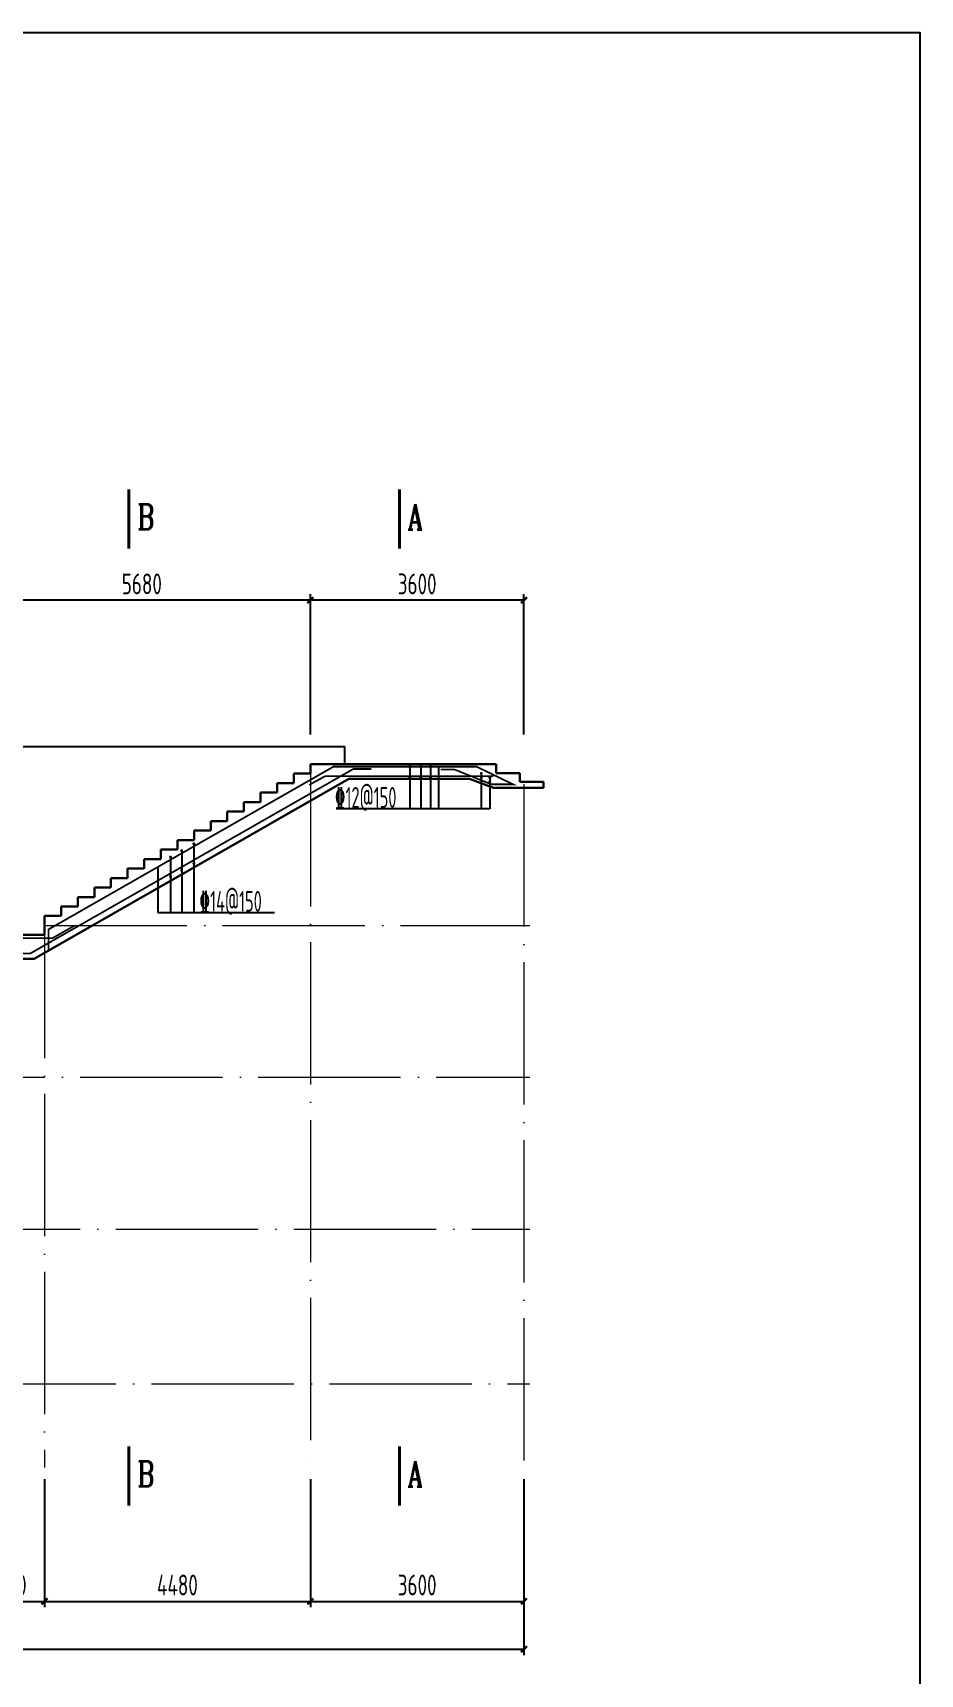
# Model space of a CAD drawing. Header units: millimetres. Extents: x -897614 to 191467, y -439928 to 101803.
# Drawn here: x 123893 to 138847, y -221282 to -193606 of the extents above; entities that cross this region are included whole.
import ezdxf

# ---------------------------------------------------------------- set-up
doc = ezdxf.new("R2010")
doc.units = ezdxf.units.MM
doc.header["$LTSCALE"] = 1000
doc.linetypes.add('ACAD_ISO04W100', pattern=[30, 24, -3, 0, -3])
for name, color, linetype in [('DIM_LEAD', 3, 'Continuous'), ('DIM_SYMB', 3, 'Continuous'), ('JG_TEXT', 7, 'Continuous'), ('JGKX', 7, 'Continuous'), ('REIN', 1, 'Continuous')]:
    doc.layers.add(name, color=color, linetype=linetype)
doc.layers.add('DOTE', color=8, linetype='ACAD_ISO04W100', lineweight=9)
doc.layers.add('WALL', color=6, linetype='Continuous', lineweight=30)
doc.layers.add('DY', color=1, linetype='Continuous', plot=False)
doc.styles.add('_TCH_LABEL', font='COMPLEX', dxfattribs={"bigfont": 'GBCBIG'})
doc.styles.add('TSSD', font='tssdeng.shx', dxfattribs={"width": 0.7, "bigfont": 'tssdchn.shx'})
doc.dimstyles.new('TSD', dxfattribs={"dimtxt": 350, "dimasz": 100, "dimexe": 100, "dimexo": 200, "dimgap": 100, "dimtad": 1, "dimdec": 0, "dimzin": 0, "dimdsep": 46, "dimtxsty": 'TSSD', "dimblk": 'ARCHTICK', "dimcen": 0.09, "dimclrt": 7, "dimazin": 2, "dimtfac": 1, "dimtdec": 0, "dimtix": 1, "dimtmove": 2, "dimatfit": 3, "dimfxl": 0, "dimtolj": 1, "dimtzin": 0, "dimarcsym": 0})

# ---------------------------------------------------------------- blocks, each defined once
blk = doc.blocks.new('_ArchTick')
at = {"color": 0, "linetype": 'ByBlock', "const_width": 0.4}
blk.add_lwpolyline([(-0.5, -0.5), (0.5, 0.5)], dxfattribs=at)
blk = doc.blocks.new('*D230')
at = {"layer": 'Defpoints', "color": 0, "transparency": 16777216}
for p in [(122890, -217796), (124090, -217796), (124090, -220054)]:
    blk.add_point(p, dxfattribs=at)
at = {"layer": 'DIM_LEAD', "color": 0, "lineweight": -2, "transparency": 16777216}
for p, q in [((122890, -217996), (122890, -220154)), ((124090, -217996), (124090, -220154)), ((122890, -220054), (124090, -220054))]:
    blk.add_line(p, q, dxfattribs=at)
at = {"layer": 'DIM_LEAD', "color": 0, "lineweight": -2, "transparency": 16777216, "xscale": 100, "yscale": 100, "zscale": 100, "rotation": 180}
blk.add_blockref('_ArchTick', (122890, -220054), dxfattribs=at)
at = {"layer": 'DIM_LEAD', "color": 0, "lineweight": -2, "transparency": 16777216, "xscale": 100, "yscale": 100, "zscale": 100}
blk.add_blockref('_ArchTick', (124090, -220054), dxfattribs=at)
at = {"layer": 'DIM_LEAD', "color": 7, "transparency": 16777216, "insert": (123490, -219779), "char_height": 350, "attachment_point": 5, "style": 'TSSD'}
blk.add_mtext('\\A1;1200', dxfattribs=at)
blk = doc.blocks.new('*D231')
at = {"layer": 'Defpoints', "color": 0, "transparency": 16777216}
for p in [(124090, -217796), (128570, -217796), (128570, -220054)]:
    blk.add_point(p, dxfattribs=at)
at = {"layer": 'DIM_LEAD', "color": 0, "lineweight": -2, "transparency": 16777216}
for p, q in [((124090, -217996), (124090, -220154)), ((128570, -217996), (128570, -220154)), ((124090, -220054), (128570, -220054))]:
    blk.add_line(p, q, dxfattribs=at)
at = {"layer": 'DIM_LEAD', "color": 0, "lineweight": -2, "transparency": 16777216, "xscale": 100, "yscale": 100, "zscale": 100, "rotation": 180}
blk.add_blockref('_ArchTick', (124090, -220054), dxfattribs=at)
at = {"layer": 'DIM_LEAD', "color": 0, "lineweight": -2, "transparency": 16777216, "xscale": 100, "yscale": 100, "zscale": 100}
blk.add_blockref('_ArchTick', (128570, -220054), dxfattribs=at)
at = {"layer": 'DIM_LEAD', "color": 7, "transparency": 16777216, "insert": (126330, -219779), "char_height": 350, "attachment_point": 5, "style": 'TSSD'}
blk.add_mtext('\\A1;4480', dxfattribs=at)
blk = doc.blocks.new('*D232')
at = {"layer": 'Defpoints', "color": 0, "transparency": 16777216}
for p in [(128570, -217796), (132170, -217796), (132170, -220054)]:
    blk.add_point(p, dxfattribs=at)
at = {"layer": 'DIM_LEAD', "color": 0, "lineweight": -2, "transparency": 16777216}
for p, q in [((128570, -217996), (128570, -220154)), ((132170, -217996), (132170, -220154)), ((128570, -220054), (132170, -220054))]:
    blk.add_line(p, q, dxfattribs=at)
at = {"layer": 'DIM_LEAD', "color": 0, "lineweight": -2, "transparency": 16777216, "xscale": 100, "yscale": 100, "zscale": 100, "rotation": 180}
blk.add_blockref('_ArchTick', (128570, -220054), dxfattribs=at)
at = {"layer": 'DIM_LEAD', "color": 0, "lineweight": -2, "transparency": 16777216, "xscale": 100, "yscale": 100, "zscale": 100}
blk.add_blockref('_ArchTick', (132170, -220054), dxfattribs=at)
at = {"layer": 'DIM_LEAD', "color": 7, "transparency": 16777216, "insert": (130370, -219779), "char_height": 350, "attachment_point": 5, "style": 'TSSD'}
blk.add_mtext('\\A1;3600', dxfattribs=at)
blk = doc.blocks.new('*D233')
at = {"layer": 'Defpoints', "color": 0, "transparency": 16777216}
for p in [(76010, -217796), (132170, -217796), (132170, -220859)]:
    blk.add_point(p, dxfattribs=at)
at = {"layer": 'DIM_LEAD', "color": 0, "lineweight": -2, "transparency": 16777216}
for p, q in [((76010, -217996), (76010, -220959)), ((132170, -217996), (132170, -220959)), ((76010, -220859), (132170, -220859))]:
    blk.add_line(p, q, dxfattribs=at)
at = {"layer": 'DIM_LEAD', "color": 0, "lineweight": -2, "transparency": 16777216, "xscale": 100, "yscale": 100, "zscale": 100, "rotation": 180}
blk.add_blockref('_ArchTick', (76010, -220859), dxfattribs=at)
at = {"layer": 'DIM_LEAD', "color": 0, "lineweight": -2, "transparency": 16777216, "xscale": 100, "yscale": 100, "zscale": 100}
blk.add_blockref('_ArchTick', (132170, -220859), dxfattribs=at)
at = {"layer": 'DIM_LEAD', "color": 7, "transparency": 16777216, "insert": (104090, -220584), "char_height": 350, "attachment_point": 5, "style": 'TSSD'}
blk.add_mtext('\\A1;56160', dxfattribs=at)
blk = doc.blocks.new('*D255')
at = {"layer": 'Defpoints', "color": 0, "transparency": 16777216}
for p in [(128570, -203173), (128570, -205637, 0), (132170, -205637, 0)]:
    blk.add_point(p, dxfattribs=at)
at = {"layer": 'DIM_LEAD', "color": 0, "lineweight": -2, "transparency": 16777216}
for p, q in [((128570, -205437), (128570, -203073)), ((132170, -205437), (132170, -203073)), ((132170, -203173), (128570, -203173))]:
    blk.add_line(p, q, dxfattribs=at)
at = {"layer": 'DIM_LEAD', "color": 0, "lineweight": -2, "transparency": 16777216, "xscale": 100, "yscale": 100, "zscale": 100, "rotation": 180}
blk.add_blockref('_ArchTick', (128570, -203173), dxfattribs=at)
at = {"layer": 'DIM_LEAD', "color": 0, "lineweight": -2, "transparency": 16777216, "xscale": 100, "yscale": 100, "zscale": 100}
blk.add_blockref('_ArchTick', (132170, -203173), dxfattribs=at)
at = {"layer": 'DIM_LEAD', "color": 7, "transparency": 16777216, "insert": (130370, -202898), "char_height": 350, "attachment_point": 5, "style": 'TSSD'}
blk.add_mtext('\\A1;3600', dxfattribs=at)
blk = doc.blocks.new('*D256')
at = {"layer": 'Defpoints', "color": 0, "transparency": 16777216}
for p in [(122890, -203173), (122890, -205637, 0), (128570, -205637, 0)]:
    blk.add_point(p, dxfattribs=at)
at = {"layer": 'DIM_LEAD', "color": 0, "lineweight": -2, "transparency": 16777216}
for p, q in [((122890, -205437), (122890, -203073)), ((128570, -205437), (128570, -203073)), ((128570, -203173), (122890, -203173))]:
    blk.add_line(p, q, dxfattribs=at)
at = {"layer": 'DIM_LEAD', "color": 0, "lineweight": -2, "transparency": 16777216, "xscale": 100, "yscale": 100, "zscale": 100, "rotation": 180}
blk.add_blockref('_ArchTick', (122890, -203173), dxfattribs=at)
at = {"layer": 'DIM_LEAD', "color": 0, "lineweight": -2, "transparency": 16777216, "xscale": 100, "yscale": 100, "zscale": 100}
blk.add_blockref('_ArchTick', (128570, -203173), dxfattribs=at)
at = {"layer": 'DIM_LEAD', "color": 7, "transparency": 16777216, "insert": (125730, -202898), "char_height": 350, "attachment_point": 5, "style": 'TSSD'}
blk.add_mtext('\\A1;5680', dxfattribs=at)

msp = doc.modelspace()

# ---------------------------------------------------------------- linework, layer by layer
at = {"layer": 'DIM_SYMB', "const_width": 50, "elevation": 0}
for points in [[(125508.46174, -201301.00542), (125508.46174, -202301.00542)], [(130073.10555, -201301.00542), (130073.10555, -202301.00542)], [(125508.46174, -217438.66494), (125508.46174, -218438.66494)], [(130073.10555, -217438.66494), (130073.10555, -218438.66494)]]:
    msp.add_lwpolyline(points, dxfattribs=at)
at = {"layer": 'DOTE', "ltscale": 0.1}
for p, q in [((128570.15574, -205937.43333), (128570.15574, -217796.10192)), ((132170.15574, -206277.43333), (132170.15574, -217796.10192)), ((124090.15574, -208497.43333), (124090.15574, -217796.10192)), ((124090.15574, -208657.43333), (132270.15574, -208657.43333)), ((118690.15574, -211217.43333), (132270.15574, -211217.43333)), ((113290.15574, -213777.43333), (132270.15574, -213777.43333)), ((107890.15574, -216387.43333), (132270.15574, -216387.43333))]:
    msp.add_line(p, q, dxfattribs=at)
at = {"layer": 'DY', "elevation": 0}
msp.add_lwpolyline([(64597.28979, -235605.55027), (138847.28979, -235605.55027), (138847.28979, -193605.55027), (64597.28979, -193605.55027)], close=True, dxfattribs=at)
at = {"layer": 'JG_TEXT'}
for p, q in [((130245.11505, -205961.41998), (130245.11505, -206690.43299)), ((130430.0861, -205961.41998), (130430.0861, -206690.43299)), ((130596.74303, -205961.41998), (130596.74303, -206690.43299)), ((130729.62075, -205979.3969), (130729.62075, -206690.43299)), ((131451.39376, -206093.55394), (131451.39376, -206690.43299)), ((131595.03394, -206165.78249), (131595.03394, -206690.43299)), ((131595.03394, -206690.43299), (129007.24568, -206690.43299)), ((126607.11621, -207280.56106), (126607.11621, -208437.03102)), ((126214.41348, -207502.7804), (126214.41348, -208437.03102)), ((126401.62363, -207396.07731), (126401.62363, -208437.03102)), ((126000.4926, -207670.70355), (126000.4926, -208437.03102)), ((126000.4926, -208437.03102), (127963.70246, -208437.03102))]:
    msp.add_line(p, q, dxfattribs=at)
at = {"layer": 'JGKX', "ltscale": 2}
for p in [(119570.15574, -205637.43333), (129150.07553, -205937.43333)]:
    msp.add_line(p, (129150.07553, -205637.43333), dxfattribs=at)
at = {"layer": 'REIN', "const_width": 30, "elevation": 0}
for points in [[(129597.8939, -206018.23794), (129295.42029, -206018.23794), (123847.68433, -209131.22992), (122654.2062, -209131.22992), (122314.69885, -209332.81552)], [(124158.32443, -209064.3422), (124158.32443, -208723.37107), (128960.27923, -205979.3969), (131371.76781, -205979.3969), (131985.37223, -206277.43333), (131622.06488, -206277.43333), (130998.35221, -206027.56708), (130764.01254, -206027.56708)], [(131652.86579, -206141.06288), (128817.51321, -206141.06288), (128550.45998, -206288.05472)], [(124598.91431, -208657.43333), (124224.4063, -208871.35455), (122979.35334, -208871.35455), (118763.70941, -211280.29394), (118763.70941, -211652.40204)]]:
    msp.add_lwpolyline(points, dxfattribs=at)
at = {"layer": 'REIN', "const_width": 25}
for points in [[(130257.61505, -205961.41998, -1), (130232.61505, -205961.41998, -1)], [(130257.61505, -206160.9435, -1), (130232.61505, -206160.9435, -1)], [(130442.5861, -205961.41998, -1), (130417.5861, -205961.41998, -1)], [(130442.5861, -206160.9435, -1), (130417.5861, -206160.9435, -1)], [(130609.24303, -205961.41998, -1), (130584.24303, -205961.41998, -1)], [(130609.24303, -206160.9435, -1), (130584.24303, -206160.9435, -1)], [(131463.89376, -206093.55394, -1), (131438.89376, -206093.55394, -1)], [(131463.89376, -206160.43414, -1), (131438.89376, -206160.43414, -1)], [(131607.53394, -206165.78249, -1), (131582.53394, -206165.78249, -1)], [(131607.53394, -206232.66269, -1), (131582.53394, -206232.66269, -1)], [(126619.61621, -207280.56106, -1), (126594.61621, -207280.56106, -1)], [(126226.91348, -207502.7804, -1), (126201.91348, -207502.7804, -1)], [(126414.12363, -207396.07731, -1), (126389.12363, -207396.07731, -1)], [(126226.91348, -207834.67004, -1), (126201.91348, -207834.67004, -1)], [(126414.12363, -207727.96696, -1), (126389.12363, -207727.96696, -1)], [(126619.61621, -207612.45071, -1), (126594.61621, -207612.45071, -1)]]:
    msp.add_lwpolyline(points, format="xyb", close=True, dxfattribs=at)
at = {"layer": 'WALL'}
msp.add_line((129218.88152, -206187.43333), (123916.38152, -209217.43333), dxfattribs=at)
at = {"layer": 'WALL', "ltscale": 2}
for p, q in [((128290.15574, -206257.43333), (128290.15574, -206097.43333)), ((128290.15574, -206097.43333), (128570.15574, -206097.43333)), ((128570.15574, -206097.43333), (128570.15574, -205937.43333)), ((128570.15574, -205937.43333), (131700.15574, -205937.43333)), ((131254.8221, -206187.43333, 0), (129218.88152, -206187.43333)), ((131254.8221, -206187.43333, 0), (131654.8221, -206337.43333, 0)), ((131700.15574, -205937.43333), (131700.15574, -206087.43333)), ((131700.15574, -206087.43333), (132100.15574, -206087.43333)), ((132100.15574, -206087.43333), (132100.15574, -206237.43333)), ((127730.15574, -206577.43333), (127730.15574, -206417.43333)), ((127730.15574, -206417.43333), (128010.15574, -206417.43333)), ((128010.15574, -206417.43333), (128010.15574, -206257.43333)), ((128010.15574, -206257.43333), (128290.15574, -206257.43333)), ((131654.8221, -206337.43333, 0), (132500.15574, -206337.43333, 0)), ((132100.15574, -206237.43333), (132500.15574, -206237.43333)), ((132500.15574, -206337.43333, 0), (132500.15574, -206237.43333)), ((127170.15574, -206897.43333), (127170.15574, -206737.43333)), ((127170.15574, -206737.43333), (127450.15574, -206737.43333)), ((127450.15574, -206737.43333), (127450.15574, -206577.43333)), ((127450.15574, -206577.43333), (127730.15574, -206577.43333)), ((126890.15574, -207057.43333), (126890.15574, -206897.43333)), ((126890.15574, -206897.43333), (127170.15574, -206897.43333)), ((126330.15574, -207377.43333), (126330.15574, -207217.43333)), ((126330.15574, -207217.43333), (126610.15574, -207217.43333)), ((126610.15574, -207217.43333), (126610.15574, -207057.43333)), ((126610.15574, -207057.43333), (126890.15574, -207057.43333)), ((125770.15574, -207697.43333), (125770.15574, -207537.43333)), ((125770.15574, -207537.43333), (126050.15574, -207537.43333)), ((126050.15574, -207537.43333), (126050.15574, -207377.43333)), ((126050.15574, -207377.43333), (126330.15574, -207377.43333)), ((125490.15574, -207857.43333), (125490.15574, -207697.43333)), ((125490.15574, -207697.43333), (125770.15574, -207697.43333)), ((124930.15574, -208177.43333), (124930.15574, -208017.43333)), ((124930.15574, -208017.43333), (125210.15574, -208017.43333)), ((125210.15574, -208017.43333), (125210.15574, -207857.43333)), ((125210.15574, -207857.43333), (125490.15574, -207857.43333)), ((124370.15574, -208497.43333), (124370.15574, -208337.43333)), ((124370.15574, -208337.43333), (124650.15574, -208337.43333)), ((124650.15574, -208337.43333), (124650.15574, -208177.43333)), ((124650.15574, -208177.43333), (124930.15574, -208177.43333)), ((124090.15574, -208817.43333), (124090.15574, -208497.43333)), ((124090.15574, -208497.43333), (124370.15574, -208497.43333)), ((122610.15574, -208817.43333), (124090.15574, -208817.43333)), ((123916.38152, -209217.43333), (123197.93796, -209217.43333))]:
    msp.add_line(p, q, dxfattribs=at)

# ---------------------------------------------------------------- texts
at = {"layer": 'DIM_SYMB', "style": '_TCH_LABEL', "width": 0.705882}
for s, p in [('B', (125655.295, -201978.41493, 0)), ('A', (130205.6531, -201978.41493, 0)), ('B', (125655.295, -218116.07445, 0)), ('A', (130205.6531, -218116.07445, 0))]:
    msp.add_text(s, height=425, dxfattribs=at).set_placement(p)
at = {"layer": 'JG_TEXT', "style": 'TSSD', "width": 0.6}
for s, p in [('%%13212@150', (128982.90319, -206673.23629, 0)), ('%%13214@150', (126700.25487, -208425.13091, 0))]:
    msp.add_text(s, height=350, dxfattribs=at).set_placement(p)

# ---------------------------------------------------------------- dimensions: what is measured, and where the dimension line sits
at = {"layer": 'DIM_LEAD'}
for base, p1, p2, picture, middle in [((122890.15574, -203173.47581, 0), (128570.15574, -205637.43333), (122890.15574, -205637.43333), '*D256', (125730.15574, -202898.47581, 0)), ((128570.15574, -203173.47581, 0), (132170.15574, -205637.43333), (128570.15574, -205637.43333), '*D255', (130370.15574, -202898.47581, 0))]:
    dim = msp.add_linear_dim(base=base, p1=p1, p2=p2, angle=180, dimstyle='TSD', override={"dimtfillclr": 256}, dxfattribs=at)
    dim.commit()
    dim.dimension.update_dxf_attribs({"geometry": picture, "text_midpoint": middle})
for base, p1, p2, picture, middle in [((132170.15574, -220858.74989), (76010.15573, -217796.10192), (132170.15574, -217796.10192), '*D233', (104090.15574, -220583.74989)), ((124090.15574, -220054.24462), (122890.15574, -217796.10192), (124090.15574, -217796.10192), '*D230', (123490.15574, -219779.24462)), ((128570.15574, -220054.24462), (124090.15574, -217796.10192), (128570.15574, -217796.10192), '*D231', (126330.15574, -219779.24462)), ((132170.15574, -220054.24462), (128570.15574, -217796.10192), (132170.15574, -217796.10192), '*D232', (130370.15574, -219779.24462))]:
    dim = msp.add_linear_dim(base=base, p1=p1, p2=p2, dimstyle='TSD', override={"dimtfillclr": 256}, dxfattribs=at)
    dim.commit()
    dim.dimension.update_dxf_attribs({"geometry": picture, "text_midpoint": middle})

doc.saveas('drawing.dxf')
